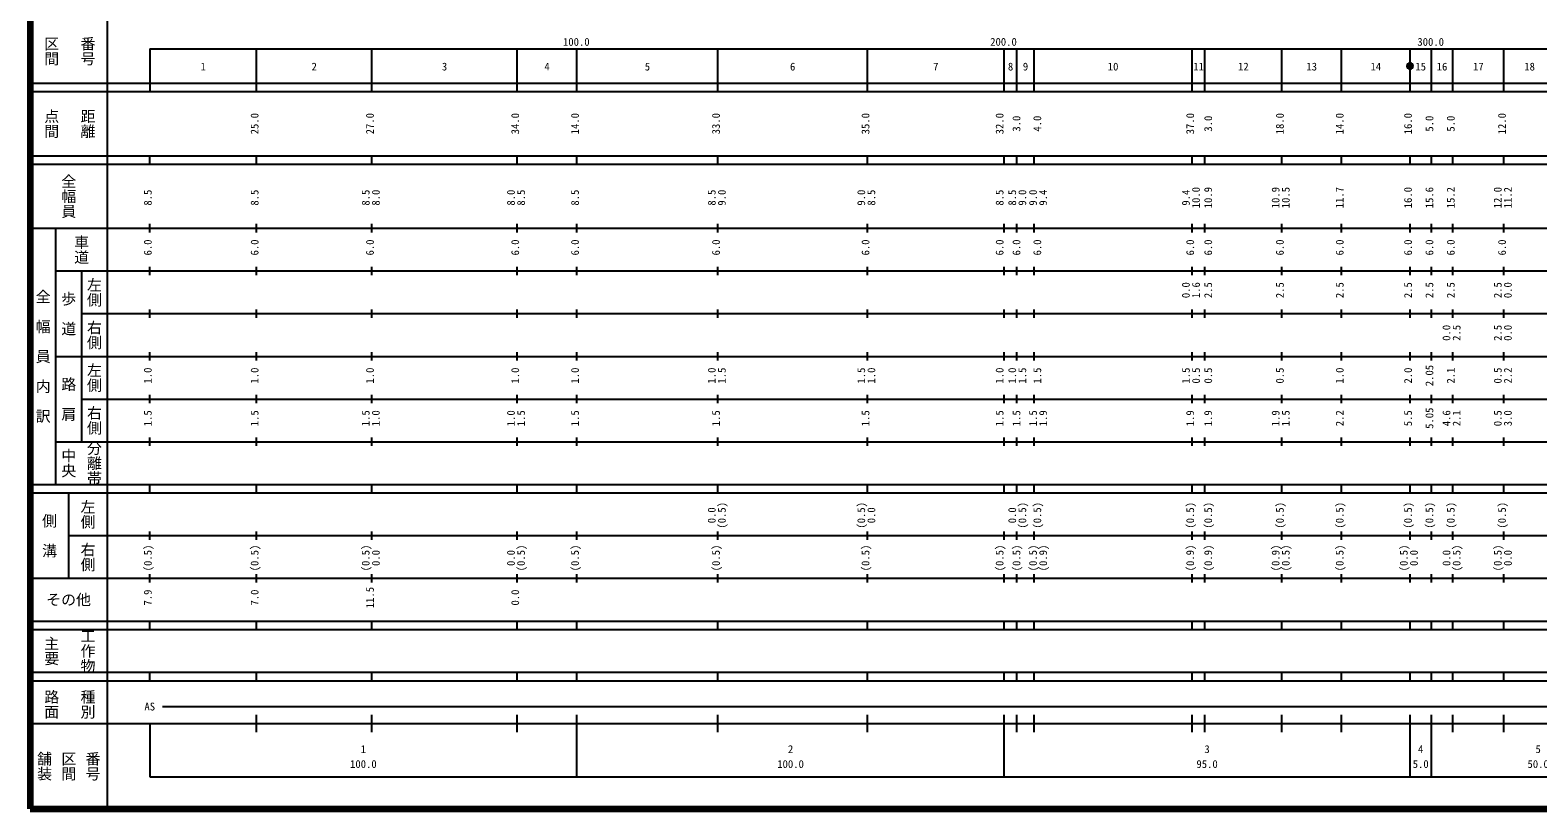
# Model space of a CAD drawing. Units: millimetres on the paper, enlarged 1000 times. Extents: x 40000 to 680000, y 20000 to 380000.
# Drawn here: x 40000 to 392926, y 20000 to 202409 of the extents above; entities that cross this region are included whole.
import ezdxf
from ezdxf.enums import TextEntityAlignment as Align

# ---------------------------------------------------------------- set-up
doc = ezdxf.new("R2010")
doc.units = ezdxf.units.MM
doc.header["$LTSCALE"] = 1000
doc.layers.add('M-TTL', color=2, linetype='Continuous', lineweight=140)
doc.layers.add('M-TTL-BAND', color=7, linetype='Continuous', lineweight=25)
doc.styles.add('@ＭＳ ゴシック', font='')
doc.styles.add('ＭＳ ゴシック', font='')
doc.styles.get('@ＭＳ ゴシック').set_extended_font_data('@MS Gothic')
doc.styles.get('ＭＳ ゴシック').set_extended_font_data('MS Gothic')

msp = doc.modelspace()

# ---------------------------------------------------------------- hatches: boundary and pattern name
at = {"layer": 'M-TTL-BAND'}
msp.add_hatch(color=256, dxfattribs=at).paths.add_polyline_path([(363750, 194000, 1), (362250, 194000, 1)])

# ---------------------------------------------------------------- linework, layer by layer
at = {"layer": 'M-TTL'}
for p, q in [((40000, 380000), (40000, 20000)), ((40000, 20000), (680000, 20000))]:
    msp.add_line(p, q, dxfattribs=at)
at = {"layer": 'M-TTL-BAND'}
for p, q in [((58000, 370000), (58000, 20000)), ((68000, 198000), (579000, 198000)), ((68000, 198000), (68000, 188000)), ((93000, 188000), (93000, 198000)), ((120000, 188000), (120000, 198000)), ((154000, 188000), (154000, 198000)), ((168000, 188000), (168000, 198000)), ((201000, 188000), (201000, 198000)), ((236000, 188000), (236000, 198000)), ((268000, 188000), (268000, 198000)), ((271000, 188000), (271000, 198000)), ((275000, 188000), (275000, 198000)), ((312000, 188000), (312000, 198000)), ((315000, 188000), (315000, 198000)), ((333000, 188000), (333000, 198000)), ((347000, 188000), (347000, 198000)), ((363000, 188000), (363000, 198000)), ((368000, 188000), (368000, 198000)), ((373000, 188000), (373000, 198000)), ((385000, 188000), (385000, 198000)), ((40000, 190000), (579000, 190000)), ((40000, 188000), (579000, 188000)), ((40000, 173000), (579000, 173000)), ((68000, 171000), (68000, 173000)), ((93000, 171000), (93000, 173000)), ((120000, 171000), (120000, 173000)), ((154000, 171000), (154000, 173000)), ((168000, 171000), (168000, 173000)), ((201000, 171000), (201000, 173000)), ((236000, 171000), (236000, 173000)), ((268000, 171000), (268000, 173000)), ((271000, 171000), (271000, 173000)), ((275000, 171000), (275000, 173000)), ((312000, 171000), (312000, 173000)), ((315000, 171000), (315000, 173000)), ((333000, 171000), (333000, 173000)), ((347000, 171000), (347000, 173000)), ((363000, 171000), (363000, 173000)), ((368000, 171000), (368000, 173000)), ((373000, 171000), (373000, 173000)), ((385000, 171000), (385000, 173000)), ((40000, 171000), (579000, 171000)), ((40000, 156000), (579000, 156000)), ((46000, 96000), (46000, 156000)), ((68000, 155000), (68000, 157000)), ((93000, 155000), (93000, 157000)), ((120000, 155000), (120000, 157000)), ((154000, 155000), (154000, 157000)), ((168000, 155000), (168000, 157000)), ((201000, 155000), (201000, 157000)), ((236000, 155000), (236000, 157000)), ((268000, 155000), (268000, 157000)), ((271000, 155000), (271000, 157000)), ((275000, 155000), (275000, 157000)), ((312000, 155000), (312000, 157000)), ((315000, 155000), (315000, 157000)), ((333000, 155000), (333000, 157000)), ((347000, 155000), (347000, 157000)), ((363000, 155000), (363000, 157000)), ((368000, 155000), (368000, 157000)), ((373000, 155000), (373000, 157000)), ((385000, 155000), (385000, 157000)), ((46000, 146000), (579000, 146000)), ((52000, 146000), (52000, 106000)), ((68000, 145000), (68000, 147000)), ((93000, 145000), (93000, 147000)), ((120000, 145000), (120000, 147000)), ((154000, 145000), (154000, 147000)), ((168000, 145000), (168000, 147000)), ((201000, 145000), (201000, 147000)), ((236000, 145000), (236000, 147000)), ((268000, 145000), (268000, 147000)), ((271000, 145000), (271000, 147000)), ((275000, 145000), (275000, 147000)), ((312000, 145000), (312000, 147000)), ((315000, 145000), (315000, 147000)), ((333000, 145000), (333000, 147000)), ((347000, 145000), (347000, 147000)), ((363000, 145000), (363000, 147000)), ((368000, 145000), (368000, 147000)), ((373000, 145000), (373000, 147000)), ((385000, 145000), (385000, 147000)), ((52000, 136000), (579000, 136000)), ((68000, 135000), (68000, 137000)), ((93000, 135000), (93000, 137000)), ((120000, 135000), (120000, 137000)), ((154000, 135000), (154000, 137000)), ((168000, 135000), (168000, 137000)), ((201000, 135000), (201000, 137000)), ((236000, 135000), (236000, 137000)), ((268000, 135000), (268000, 137000)), ((271000, 135000), (271000, 137000)), ((275000, 135000), (275000, 137000)), ((312000, 135000), (312000, 137000)), ((315000, 135000), (315000, 137000)), ((333000, 135000), (333000, 137000)), ((347000, 135000), (347000, 137000)), ((363000, 135000), (363000, 137000)), ((368000, 135000), (368000, 137000)), ((373000, 135000), (373000, 137000)), ((385000, 135000), (385000, 137000)), ((46000, 126000), (579000, 126000)), ((68000, 125000), (68000, 127000)), ((93000, 125000), (93000, 127000)), ((120000, 125000), (120000, 127000)), ((154000, 125000), (154000, 127000)), ((168000, 125000), (168000, 127000)), ((201000, 125000), (201000, 127000)), ((236000, 125000), (236000, 127000)), ((268000, 125000), (268000, 127000)), ((271000, 125000), (271000, 127000)), ((275000, 125000), (275000, 127000)), ((312000, 125000), (312000, 127000)), ((315000, 125000), (315000, 127000)), ((333000, 125000), (333000, 127000)), ((347000, 125000), (347000, 127000)), ((363000, 125000), (363000, 127000)), ((368000, 125000), (368000, 127000)), ((373000, 125000), (373000, 127000)), ((385000, 125000), (385000, 127000)), ((68000, 115000), (68000, 117000)), ((93000, 115000), (93000, 117000)), ((120000, 115000), (120000, 117000)), ((154000, 115000), (154000, 117000)), ((168000, 115000), (168000, 117000)), ((201000, 115000), (201000, 117000)), ((236000, 115000), (236000, 117000)), ((268000, 115000), (268000, 117000)), ((271000, 115000), (271000, 117000)), ((275000, 115000), (275000, 117000)), ((312000, 115000), (312000, 117000)), ((315000, 115000), (315000, 117000)), ((333000, 115000), (333000, 117000)), ((347000, 115000), (347000, 117000)), ((363000, 115000), (363000, 117000)), ((368000, 115000), (368000, 117000)), ((373000, 115000), (373000, 117000)), ((385000, 115000), (385000, 117000)), ((52000, 116000), (579000, 116000)), ((46000, 106000), (579000, 106000)), ((68000, 105000), (68000, 107000)), ((93000, 105000), (93000, 107000)), ((120000, 105000), (120000, 107000)), ((154000, 105000), (154000, 107000)), ((168000, 105000), (168000, 107000)), ((201000, 105000), (201000, 107000)), ((236000, 105000), (236000, 107000)), ((268000, 105000), (268000, 107000)), ((271000, 105000), (271000, 107000)), ((275000, 105000), (275000, 107000)), ((312000, 105000), (312000, 107000)), ((315000, 105000), (315000, 107000)), ((333000, 105000), (333000, 107000)), ((347000, 105000), (347000, 107000)), ((363000, 105000), (363000, 107000)), ((368000, 105000), (368000, 107000)), ((373000, 105000), (373000, 107000)), ((385000, 105000), (385000, 107000)), ((40000, 96000), (579000, 96000)), ((68000, 94000), (68000, 96000)), ((93000, 94000), (93000, 96000)), ((120000, 94000), (120000, 96000)), ((154000, 94000), (154000, 96000)), ((168000, 94000), (168000, 96000)), ((201000, 94000), (201000, 96000)), ((236000, 94000), (236000, 96000)), ((268000, 94000), (268000, 96000)), ((271000, 94000), (271000, 96000)), ((275000, 94000), (275000, 96000)), ((312000, 94000), (312000, 96000)), ((315000, 94000), (315000, 96000)), ((333000, 94000), (333000, 96000)), ((347000, 94000), (347000, 96000)), ((363000, 94000), (363000, 96000)), ((368000, 94000), (368000, 96000)), ((373000, 94000), (373000, 96000)), ((385000, 94000), (385000, 96000)), ((40000, 94000), (579000, 94000)), ((49000, 94000), (49000, 74000)), ((68000, 83000), (68000, 85000)), ((93000, 83000), (93000, 85000)), ((120000, 83000), (120000, 85000)), ((154000, 83000), (154000, 85000)), ((168000, 83000), (168000, 85000)), ((201000, 83000), (201000, 85000)), ((236000, 83000), (236000, 85000)), ((268000, 83000), (268000, 85000)), ((271000, 83000), (271000, 85000)), ((275000, 83000), (275000, 85000)), ((312000, 83000), (312000, 85000)), ((315000, 83000), (315000, 85000)), ((333000, 83000), (333000, 85000)), ((347000, 83000), (347000, 85000)), ((363000, 83000), (363000, 85000)), ((368000, 83000), (368000, 85000)), ((373000, 83000), (373000, 85000)), ((385000, 83000), (385000, 85000)), ((49000, 84000), (579000, 84000)), ((68000, 73000), (68000, 75000)), ((93000, 73000), (93000, 75000)), ((120000, 73000), (120000, 75000)), ((154000, 73000), (154000, 75000)), ((168000, 73000), (168000, 75000)), ((201000, 73000), (201000, 75000)), ((236000, 73000), (236000, 75000)), ((268000, 73000), (268000, 75000)), ((271000, 73000), (271000, 75000)), ((275000, 73000), (275000, 75000)), ((312000, 73000), (312000, 75000)), ((315000, 73000), (315000, 75000)), ((333000, 73000), (333000, 75000)), ((347000, 73000), (347000, 75000)), ((363000, 73000), (363000, 75000)), ((368000, 73000), (368000, 75000)), ((373000, 73000), (373000, 75000)), ((385000, 73000), (385000, 75000)), ((40000, 74000), (579000, 74000)), ((40000, 64000), (579000, 64000)), ((68000, 62000), (68000, 64000)), ((93000, 62000), (93000, 64000)), ((120000, 62000), (120000, 64000)), ((154000, 62000), (154000, 64000)), ((168000, 62000), (168000, 64000)), ((201000, 62000), (201000, 64000)), ((236000, 62000), (236000, 64000)), ((268000, 62000), (268000, 64000)), ((271000, 62000), (271000, 64000)), ((275000, 62000), (275000, 64000)), ((312000, 62000), (312000, 64000)), ((315000, 62000), (315000, 64000)), ((333000, 62000), (333000, 64000)), ((347000, 62000), (347000, 64000)), ((363000, 62000), (363000, 64000)), ((368000, 62000), (368000, 64000)), ((373000, 62000), (373000, 64000)), ((385000, 62000), (385000, 64000)), ((40000, 62000), (579000, 62000)), ((40000, 52000), (579000, 52000)), ((40000, 50000), (579000, 50000)), ((68000, 50000), (68000, 52000)), ((93000, 50000), (93000, 52000)), ((120000, 50000), (120000, 52000)), ((154000, 50000), (154000, 52000)), ((168000, 50000), (168000, 52000)), ((201000, 50000), (201000, 52000)), ((236000, 50000), (236000, 52000)), ((268000, 50000), (268000, 52000)), ((271000, 50000), (271000, 52000)), ((275000, 50000), (275000, 52000)), ((312000, 50000), (312000, 52000)), ((315000, 50000), (315000, 52000)), ((333000, 50000), (333000, 52000)), ((347000, 50000), (347000, 52000)), ((363000, 50000), (363000, 52000)), ((368000, 50000), (368000, 52000)), ((373000, 50000), (373000, 52000)), ((385000, 50000), (385000, 52000)), ((71000, 44000), (467000, 44000)), ((40000, 40000), (579000, 40000)), ((68000, 40000), (68000, 27500)), ((93000, 38000), (93000, 42000)), ((120000, 38000), (120000, 42000)), ((154000, 38000), (154000, 42000)), ((168000, 27500), (168000, 42000)), ((201000, 38000), (201000, 42000)), ((236000, 38000), (236000, 42000)), ((268000, 27500), (268000, 42000)), ((271000, 38000), (271000, 42000)), ((275000, 38000), (275000, 42000)), ((312000, 38000), (312000, 42000)), ((315000, 38000), (315000, 42000)), ((333000, 38000), (333000, 42000)), ((347000, 38000), (347000, 42000)), ((363000, 27500), (363000, 42000)), ((368000, 27500), (368000, 42000)), ((373000, 38000), (373000, 42000)), ((385000, 38000), (385000, 42000)), ((68000, 27500), (579000, 27500))]:
    msp.add_line(p, q, dxfattribs=at)
msp.add_lwpolyline([(363750, 194000, 1), (362250, 194000, 1)], format="xyb", close=True, dxfattribs=at)

# ---------------------------------------------------------------- texts
at = {"layer": 'M-TTL-BAND', "style": '@ＭＳ ゴシック'}
for s, p in [('区間', (45000, 197500)), ('番号', (53500, 197500)), ('点間', (45000, 180500)), ('距離', (53500, 180500)), ('全幅員', (49000, 163500)), ('車道', (52000, 151000)), ('全\u3000幅\u3000員\u3000内\u3000訳', (43000, 126000)), ('左側', (55000, 141000)), ('歩\u3000道', (49000, 136000)), ('右側', (55000, 131000)), ('左側', (55000, 121000)), ('路\u3000肩', (49000, 116000)), ('右側', (55000, 111000)), ('分離帯', (55000, 101000)), ('中央', (49000, 101000)), ('左側', (53500, 89000)), ('側\u3000溝', (44500, 84000)), ('右側', (53500, 79000)), ('主要', (45000, 57000)), ('工作物', (53500, 57000)), ('路面', (45000, 44500)), ('種別', (53500, 44500)), ('舗装', (43333, 30000)), ('区間', (49000, 30000)), ('番号', (54667, 30000))]:
    msp.add_text(s, height=2566, rotation=270, dxfattribs=at).set_placement(p, align=Align.MIDDLE_CENTER)
at = {"layer": 'M-TTL-BAND', "style": 'ＭＳ ゴシック'}
for s, p in [('100.0', (167844, 198195)), ('200.0', (267844, 198195)), ('300.0', (367844, 198195)), ('1', (80500, 192405)), ('2', (106500, 192405)), ('3', (137000, 192405)), ('4', (161000, 192405)), ('5', (184500, 192405)), ('6', (218500, 192405)), ('7', (252000, 192405)), ('8', (269500, 192405)), ('9', (273000, 192405)), ('10', (293500, 192405)), ('11', (313500, 192405)), ('12', (324000, 192405)), ('13', (340000, 192405)), ('14', (355000, 192405)), ('15', (365500, 192405)), ('16', (370500, 192405)), ('17', (379000, 192405)), ('18', (391000, 192405)), ('AS', (68000, 42500)), ('1', (118000, 32523)), ('2', (218000, 32523)), ('3', (315500, 32523)), ('4', (365500, 32523)), ('5', (393000, 32523)), ('100.0', (118000, 29033)), ('100.0', (218000, 29033)), ('95.0', (315500, 29033)), ('5.0', (365500, 29033)), ('50.0', (393000, 29033))]:
    msp.add_text(s, height=1833, dxfattribs=at).set_placement(p, align=Align.BOTTOM_CENTER)
for s, p in [('25.0', (94000, 180500)), ('27.0', (121000, 180500)), ('34.0', (155000, 180500)), ('14.0', (169000, 180500)), ('33.0', (202000, 180500)), ('35.0', (237000, 180500)), ('32.0', (268392, 180500)), ('3.0', (272340, 180500)), ('4.0', (277215, 180500)), ('37.0', (313000, 180500)), ('3.0', (317215, 180500)), ('18.0', (334000, 180500)), ('14.0', (348000, 180500)), ('16.0', (364000, 180500)), ('5.0', (369000, 180500)), ('5.0', (374000, 180500)), ('12.0', (386000, 180500)), ('8.5', (69000, 163174)), ('8.5', (94000, 163174)), ('8.5', (120000, 163174)), ('8.0', (122370, 163174)), ('8.0', (154000, 163174)), ('8.5', (156370, 163174)), ('8.5', (169000, 163174)), ('8.5', (201000, 163174)), ('9.0', (203370, 163174)), ('9.0', (236000, 163174)), ('8.5', (238370, 163174)), ('8.5', (268392, 163174)), ('8.5', (271340, 163174)), ('9.0', (273710, 163174)), ('9.0', (276215, 163174)), ('9.4', (278585, 163174)), ('9.4', (312000, 163174)), ('10.0', (314370, 163174)), ('10.9', (317215, 163174)), ('10.9', (333000, 163174)), ('10.5', (335370, 163174)), ('11.7', (348000, 163174)), ('16.0', (364000, 163174)), ('15.6', (369000, 163174)), ('15.2', (374000, 163174)), ('12.0', (385000, 163174)), ('11.2', (387370, 163174)), ('6.0', (69000, 151500)), ('6.0', (94000, 151500)), ('6.0', (121000, 151500)), ('6.0', (155000, 151500)), ('6.0', (169000, 151500)), ('6.0', (202000, 151500)), ('6.0', (237000, 151500)), ('6.0', (268392, 151500)), ('6.0', (272340, 151500)), ('6.0', (277215, 151500)), ('6.0', (313000, 151500)), ('6.0', (317215, 151500)), ('6.0', (334000, 151500)), ('6.0', (348000, 151500)), ('6.0', (364000, 151500)), ('6.0', (369000, 151500)), ('6.0', (374000, 151500)), ('6.0', (386000, 151500)), ('0.0', (312000, 141500)), ('1.6', (314370, 141500)), ('2.5', (317215, 141500)), ('2.5', (334000, 141500)), ('2.5', (348000, 141500)), ('2.5', (364000, 141500)), ('2.5', (369000, 141500)), ('2.5', (374000, 141500)), ('2.5', (385000, 141500)), ('0.0', (387370, 141500)), ('0.0', (373000, 131500)), ('2.5', (375370, 131500)), ('2.5', (385000, 131500)), ('0.0', (387370, 131500)), ('2.05', (369000, 121500)), ('1.0', (69000, 121500)), ('1.0', (94000, 121500)), ('1.0', (121000, 121500)), ('1.0', (155000, 121500)), ('1.0', (169000, 121500)), ('1.0', (201000, 121500)), ('1.5', (203370, 121500)), ('1.5', (236000, 121500)), ('1.0', (238370, 121500)), ('1.0', (268392, 121500)), ('1.0', (271340, 121500)), ('1.5', (273710, 121500)), ('1.5', (277215, 121500)), ('1.5', (312000, 121500)), ('0.5', (314370, 121500)), ('0.5', (317215, 121500)), ('0.5', (334000, 121500)), ('1.0', (348000, 121500)), ('2.0', (364000, 121500)), ('2.1', (374000, 121500)), ('0.5', (385000, 121500)), ('2.2', (387370, 121500)), ('1.5', (69000, 111500)), ('1.5', (94000, 111500)), ('1.5', (120000, 111500)), ('1.0', (122370, 111500)), ('1.0', (154000, 111500)), ('1.5', (156370, 111500)), ('1.5', (169000, 111500)), ('1.5', (202000, 111500)), ('1.5', (237000, 111500)), ('1.5', (268392, 111500)), ('1.5', (272340, 111500)), ('1.5', (276215, 111500)), ('1.9', (278585, 111500)), ('1.9', (313000, 111500)), ('1.9', (317215, 111500)), ('1.9', (333000, 111500)), ('1.5', (335370, 111500)), ('2.2', (348000, 111500)), ('5.5', (364000, 111500)), ('5.05', (369000, 111500)), ('4.6', (373000, 111500)), ('2.1', (375370, 111500)), ('0.5', (385000, 111500)), ('3.0', (387370, 111500)), ('0.0', (201000, 88764)), ('(0.5)', (203370, 88764)), ('(0.5)', (236000, 88764)), ('0.0', (238370, 88764)), ('0.0', (271340, 88764)), ('(0.5)', (273710, 88764)), ('(0.5)', (277215, 88764)), ('(0.5)', (313000, 88764)), ('(0.5)', (317215, 88764)), ('(0.5)', (334000, 88764)), ('(0.5)', (348000, 88764)), ('(0.5)', (364000, 88764)), ('(0.5)', (369000, 88764)), ('(0.5)', (374000, 88764)), ('(0.5)', (386000, 88764)), ('(0.5)', (69000, 78764)), ('(0.5)', (94000, 78764)), ('(0.5)', (120000, 78764)), ('(0.5)', (156370, 78764)), ('(0.5)', (169000, 78764)), ('(0.5)', (202000, 78764)), ('(0.5)', (237000, 78764)), ('(0.5)', (268392, 78764)), ('(0.5)', (272340, 78764)), ('(0.5)', (276215, 78764)), ('(0.9)', (278585, 78764)), ('(0.9)', (313000, 78764)), ('(0.9)', (317215, 78764)), ('(0.9)', (333000, 78764)), ('(0.5)', (335370, 78764)), ('(0.5)', (348000, 78764)), ('(0.5)', (363000, 78764)), ('(0.5)', (375370, 78764)), ('(0.5)', (385000, 78764)), ('0.0', (122370, 78764)), ('0.0', (154000, 78764)), ('0.0', (365370, 78764)), ('0.0', (373000, 78764)), ('0.0', (387370, 78764)), ('7.9', (69000, 69500)), ('7.0', (94000, 69500)), ('11.5', (121000, 69500)), ('0.0', (155000, 69500))]:
    msp.add_text(s, height=1833, rotation=90, dxfattribs=at).set_placement(p, align=Align.BOTTOM_CENTER)
msp.add_text('その他', height=2566, dxfattribs=at).set_placement((49000, 69000), align=Align.MIDDLE_CENTER)

doc.saveas('drawing.dxf')
